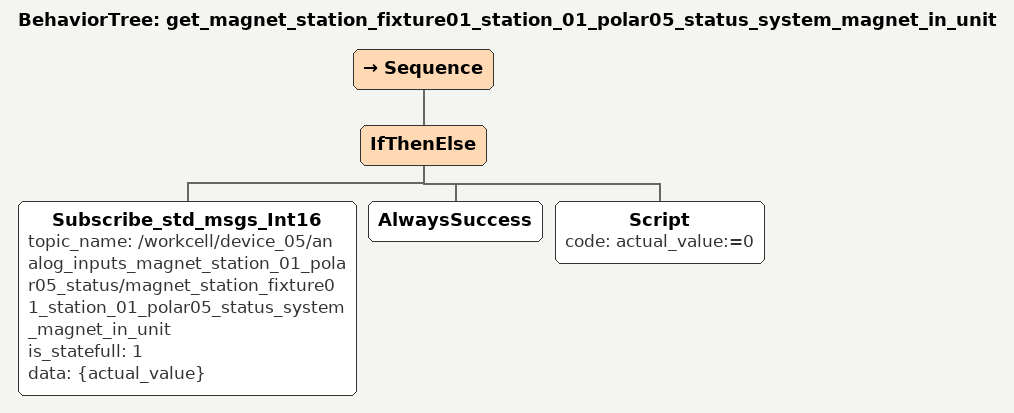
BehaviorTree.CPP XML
<?xml version='1.0' encoding='UTF-8'?>
<root BTCPP_format="4" main_tree_to_execute="get_magnet_station_fixture01_station_01_polar05_status_system_magnet_in_unit">
  <BehaviorTree ID="get_magnet_station_fixture01_station_01_polar05_status_system_magnet_in_unit">
    <Sequence>
      <IfThenElse>
        <Subscribe_std_msgs_Int16 topic_name="/workcell/device_05/analog_inputs_magnet_station_01_polar05_status/magnet_station_fixture01_station_01_polar05_status_system_magnet_in_unit" is_statefull="1" data="{actual_value}"/>
        <AlwaysSuccess/>
        <Script code="actual_value:=0" />
      </IfThenElse>
    </Sequence>
  </BehaviorTree>
</root>
